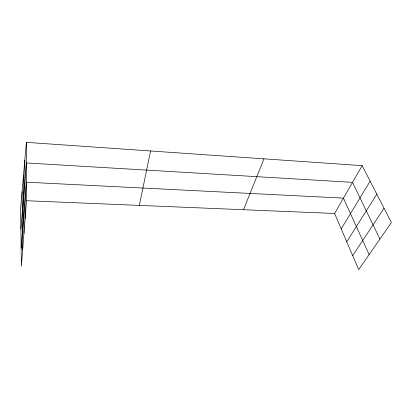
<?xml version="1.0" encoding="UTF-8"?>
<svg xmlns="http://www.w3.org/2000/svg" width="412" height="412" viewBox="0 0 412 412"><rect width="100%" height="100%" fill="white"/><g stroke="black" fill="none" stroke-linecap="round" stroke-linejoin="round"><path stroke-width="0.62" d="M26.368 142.356L26.523 200.726L21.388 266.27L20.6 208.596L26.368 142.356L362.158 165.65L391.4 222.516L358.682 269.644L334.611 213.488L362.158 165.65M21.141 248.101L26.471 182.192L343.454 198.131L369.121 254.601M20.878 229.103L26.425 162.956L352.538 182.356L379.91 239.068M139.344 205.403L150.56 150.972M243.507 209.713L263.958 158.836M341.218 228.907L370.141 181.172M346.739 241.787L376.836 194.191M352.672 255.625L384.056 208.235M26.523 200.726L334.611 213.488M22.073 191.714L22.686 249.713M23.499 175.28L23.953 233.496M24.818 160.18L25.127 218.52"/></g></svg>
